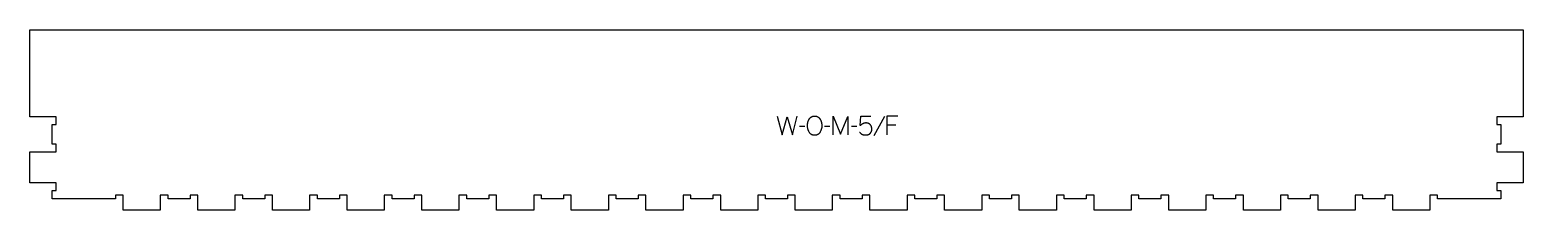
# Model space of a CAD drawing. Extents: x -1200 to 1200, y -151 to 139.
import ezdxf

# ---------------------------------------------------------------- set-up
doc = ezdxf.new("R2010")
doc.units = 0
doc.layers.add('1_ANYTOOL_1MMDEEP_LABELS_S', color=2, linetype='CONTINUOUS')
doc.layers.add('4_ANYTOOL_CUTTHROUGH_OUTSI', color=5, linetype='CONTINUOUS')

msp = doc.modelspace()

# ---------------------------------------------------------------- linework, layer by layer
at = {"layer": '1_ANYTOOL_1MMDEEP_LABELS_S'}
for p, q in [((45.6, -16.1), (36.9, -16.2)), ((85.7, -16.1), (76.9, -16.2)), ((129.2, -16.1), (120.4, -16.2)), ((173.8, -0.5), (156.6, -31.2)), ((191.9, -14), (177.4, -14))]:
    msp.add_line(p, q, dxfattribs=at)
for points in [[(1.3, 0), (9, -30), (17.4, -0.9), (25.9, -30), (33.4, 0)], [(90.8, -30), (90.8, 0), (102.8, -28.4), (114.8, -0.1), (114.8, -30)], [(133.5, -25.2), (133.7, -25.5), (133.9, -25.8), (134.1, -26.1), (134.3, -26.4), (134.5, -26.6), (134.8, -26.9), (135, -27.1), (135.3, -27.3), (135.5, -27.5), (135.7, -27.8), (136, -28), (136.3, -28.1), (136.5, -28.3), (136.8, -28.5), (137.1, -28.7), (137.3, -28.8), (137.6, -29), (137.9, -29.1), (138.2, -29.2), (138.5, -29.3), (138.8, -29.4), (139.1, -29.5), (139.4, -29.6), (139.7, -29.7), (140.1, -29.8), (140.4, -29.8), (140.7, -29.9), (141, -29.9), (141.4, -30), (141.7, -30), (142.1, -30), (142.4, -30), (142.8, -30), (143.2, -30), (143.6, -30), (144, -29.9), (144.4, -29.9), (144.8, -29.9), (145.2, -29.8), (145.5, -29.7), (145.9, -29.7), (146.3, -29.6), (146.6, -29.5), (146.9, -29.4), (147.3, -29.3), (147.6, -29.2), (147.9, -29.1), (148.2, -29), (148.4, -28.9), (148.6, -28.8), (148.7, -28.8), (148.9, -28.7), (149, -28.6), (149.2, -28.5), (149.3, -28.4), (149.4, -28.3), (149.6, -28.2), (149.7, -28.1), (149.9, -28), (150, -27.9), (150.1, -27.7), (150.3, -27.6), (150.4, -27.5), (150.5, -27.4), (150.7, -27.2), (150.8, -27.1), (150.9, -26.9), (151, -26.8), (151.1, -26.6), (151.3, -26.5), (151.4, -26.3), (151.5, -26.2), (151.6, -26), (151.7, -25.8), (151.8, -25.6), (151.9, -25.5), (152.1, -25.1), (152.3, -24.7), (152.4, -24.4), (152.5, -24.2), (152.6, -23.9), (152.7, -23.7), (152.8, -23.5), (152.9, -23.2), (153, -23), (153, -22.7), (153.1, -22.5), (153.1, -22.3), (153.2, -22), (153.2, -21.8), (153.2, -21.5), (153.2, -21.3), (153.3, -21.1), (153.3, -20.8), (153.3, -20.6), (153.2, -20.3), (153.2, -20), (153.2, -19.8), (153.2, -19.5), (153.2, -19.3), (153.1, -19), (153.1, -18.8), (153.1, -18.5), (153, -18.3), (153, -18), (152.9, -17.8), (152.9, -17.6), (152.8, -17.3), (152.7, -17.1), (152.7, -16.9), (152.6, -16.7), (152.5, -16.4), (152.4, -16.2), (152.3, -16), (152.2, -15.8), (152.1, -15.6), (152, -15.4), (151.9, -15.2), (151.8, -15), (151.7, -14.8), (151.5, -14.6), (151.4, -14.4), (151.3, -14.2), (151.1, -14), (151, -13.8), (150.9, -13.6), (150.7, -13.4), (150.5, -13.3), (150.4, -13.1), (150.2, -12.9), (150.1, -12.8), (149.9, -12.6), (149.7, -12.5), (149.5, -12.4), (149.3, -12.2), (149.1, -12.1), (149, -12), (148.8, -11.9), (148.6, -11.7), (148.3, -11.6), (148.1, -11.5), (147.9, -11.4), (147.7, -11.4), (147.5, -11.3), (147.3, -11.2), (147, -11.1), (146.8, -11.1), (146.5, -11), (146.3, -10.9), (146.1, -10.9), (145.8, -10.9), (145.5, -10.8), (145.3, -10.8), (145, -10.8), (144.7, -10.7), (144.5, -10.7), (144.2, -10.7), (143.9, -10.7), (143.6, -10.7), (143.2, -10.7), (142.9, -10.8), (142.5, -10.8), (142.2, -10.8), (141.9, -10.9), (141.6, -10.9), (141.2, -11), (140.9, -11.1), (140.6, -11.2), (140.3, -11.3), (140, -11.4), (139.7, -11.5), (139.5, -11.6), (139.2, -11.7), (138.9, -11.9), (138.4, -12.2), (138.1, -12.3), (137.8, -12.5), (137.5, -12.7), (137.3, -12.8), (137, -13), (136.7, -13.2), (136.5, -13.4), (136.2, -13.6), (136, -13.8), (135.7, -14.1), (135.4, -14.3), (135.2, -14.5), (134.7, -15), (135.4, 0), (151.6, 0)], [(195.1, 0), (177.4, 0), (177.4, -30)]]:
    msp.add_lwpolyline(points, dxfattribs=at)
msp.add_lwpolyline([(61.7, 0.3), (62.1, 0.3), (62.5, 0.3), (62.8, 0.3), (63, 0.3), (63.2, 0.2), (63.3, 0.2), (63.5, 0.2), (63.7, 0.2), (63.8, 0.1), (64, 0.1), (64.2, 0.1), (64.3, 0), (64.5, 0), (64.6, -0.1), (64.8, -0.1), (65, -0.2), (65.1, -0.2), (65.3, -0.3), (65.4, -0.4), (65.6, -0.4), (65.7, -0.5), (65.9, -0.6), (66, -0.6), (66.1, -0.7), (66.3, -0.8), (66.4, -0.9), (66.5, -1), (66.7, -1.1), (67.1, -1.3), (67.3, -1.5), (67.6, -1.7), (67.8, -1.9), (68.1, -2.1), (68.3, -2.4), (68.5, -2.6), (68.7, -2.8), (68.9, -3.1), (69.1, -3.3), (69.3, -3.5), (69.5, -3.8), (69.7, -4.1), (69.9, -4.3), (70.1, -4.6), (70.4, -5.2), (70.6, -5.5), (70.7, -5.8), (70.9, -6.1), (71, -6.4), (71.2, -6.7), (71.3, -7), (71.4, -7.3), (71.5, -7.6), (71.7, -7.9), (71.8, -8.2), (71.9, -8.6), (72, -8.9), (72.1, -9.2), (72.1, -9.6), (72.4, -10.6), (72.5, -11.3), (72.6, -11.9), (72.7, -12.6), (72.8, -13.2), (72.8, -13.9), (72.8, -14.5), (72.9, -15.2), (72.8, -15.8), (72.8, -16.4), (72.8, -17.1), (72.7, -17.7), (72.6, -18.4), (72.5, -19), (72.3, -19.6), (72.2, -20.3), (72, -20.9), (71.8, -21.5), (71.5, -22.2), (71.3, -22.8), (71, -23.5), (70.7, -24.1), (70.4, -24.7), (70.1, -25.4), (69.9, -25.7), (69.7, -26), (69.5, -26.3), (69.3, -26.6), (69.1, -26.8), (68.9, -27.1), (68.7, -27.4), (68.5, -27.6), (68.4, -27.7), (68.3, -27.8), (68.2, -28), (68, -28.1), (67.9, -28.2), (67.8, -28.3), (67.7, -28.4), (67.6, -28.5), (67.4, -28.6), (67.3, -28.7), (67.2, -28.8), (67.1, -28.9), (66.9, -28.9), (66.8, -29), (66.7, -29.1), (66.5, -29.2), (66.4, -29.3), (66.2, -29.4), (66.1, -29.4), (66, -29.5), (65.8, -29.6), (65.7, -29.6), (65.5, -29.7), (65.4, -29.8), (65.2, -29.8), (65.1, -29.9), (64.9, -29.9), (64.8, -30), (64.5, -30.1), (64.1, -30.2), (63.8, -30.2), (63.5, -30.3), (63.2, -30.3), (62.8, -30.4), (62.5, -30.4), (62.1, -30.5), (61.7, -30.5), (61.4, -30.5), (61, -30.5), (60.6, -30.5), (60.2, -30.4), (59.9, -30.4), (59.5, -30.3), (59.2, -30.3), (58.8, -30.2), (58.5, -30.1), (58.2, -30.1), (57.8, -30), (57.7, -29.9), (57.5, -29.9), (57.4, -29.8), (57.2, -29.7), (57.1, -29.7), (56.9, -29.6), (56.8, -29.5), (56.6, -29.5), (56.5, -29.4), (56.3, -29.3), (56.2, -29.3), (56, -29.2), (55.9, -29.1), (55.8, -29), (55.6, -28.9), (55.5, -28.8), (55.4, -28.7), (55.2, -28.6), (55.1, -28.5), (55, -28.4), (54.9, -28.3), (54.7, -28.2), (54.6, -28.1), (54.5, -28), (54.4, -27.9), (54.2, -27.8), (54.1, -27.7), (54, -27.6), (53.9, -27.4), (53.8, -27.3), (53.6, -27), (53.4, -26.8), (53.2, -26.5), (53, -26.2), (52.8, -25.9), (52.6, -25.6), (52.4, -25.3), (52.1, -24.6), (51.8, -24), (51.5, -23.3), (51.2, -22.7), (51, -22), (50.7, -21.4), (50.5, -20.7), (50.4, -20.1), (50.2, -19.4), (50.1, -18.8), (49.9, -18.1), (49.8, -17.5), (49.8, -16.8), (49.7, -16.2), (49.7, -15.5), (49.7, -14.9), (49.7, -14.2), (49.7, -13.5), (49.8, -12.8), (49.9, -12.1), (50, -11.5), (50.1, -10.8), (50.2, -10.1), (50.4, -9.5), (50.6, -8.8), (50.8, -8.2), (51, -7.6), (51.3, -6.9), (51.6, -6.3), (51.9, -5.7), (52.2, -5.1), (52.5, -4.5), (52.7, -4.2), (52.9, -3.9), (53.1, -3.6), (53.3, -3.4), (53.5, -3.1), (53.8, -2.9), (54, -2.6), (54.2, -2.4), (54.3, -2.3), (54.4, -2.2), (54.6, -2.1), (54.7, -1.9), (54.8, -1.8), (54.9, -1.7), (55.1, -1.6), (55.2, -1.5), (55.3, -1.5), (55.5, -1.4), (55.6, -1.3), (55.7, -1.2), (55.9, -1.1), (56, -1), (56.2, -0.9), (56.3, -0.9), (56.4, -0.8), (56.6, -0.7), (56.9, -0.6), (57.2, -0.5), (57.5, -0.3), (57.8, -0.2), (58.1, -0.1), (58.5, 0), (58.8, 0), (59.1, 0.1), (59.5, 0.2), (59.8, 0.2), (60.2, 0.3), (60.6, 0.3), (60.9, 0.3), (61.3, 0.3)], close=True, dxfattribs=at)
at = {"layer": '4_ANYTOOL_CUTTHROUGH_OUTSI'}
msp.add_lwpolyline([(-222.2, -126.9), (-222.2, -132.7), (-257.7, -132.7), (-257.7, -126.9, 0.414214), (-258, -126.7), (-270, -126.7, 0.414214), (-270.2, -126.9), (-270.2, -150.7), (-329.7, -150.7), (-329.7, -126.9, 0.414214), (-330, -126.7), (-342, -126.7, 0.414214), (-342.2, -126.9), (-342.2, -132.7), (-377.7, -132.7), (-377.7, -126.9, 0.414214), (-378, -126.7), (-390, -126.7, 0.414214), (-390.2, -126.9), (-390.2, -150.7), (-449.7, -150.7), (-449.7, -126.9, 0.414214), (-450, -126.7), (-462, -126.7, 0.414214), (-462.2, -126.9), (-462.2, -132.7), (-497.7, -132.7), (-497.7, -126.9, 0.414214), (-498, -126.7), (-510, -126.7, 0.414214), (-510.2, -126.9), (-510.2, -150.7), (-569.7, -150.7), (-569.7, -126.9, 0.414214), (-570, -126.7), (-582, -126.7, 0.414214), (-582.2, -126.9), (-582.2, -132.7), (-617.7, -132.7), (-617.7, -126.9, 0.414214), (-618, -126.7), (-630, -126.7, 0.414214), (-630.2, -126.9), (-630.2, -150.7), (-689.7, -150.7), (-689.7, -126.9, 0.414214), (-690, -126.7), (-702, -126.7, 0.414214), (-702.2, -126.9), (-702.2, -132.7), (-737.7, -132.7), (-737.7, -126.9, 0.414214), (-738, -126.7), (-750, -126.7, 0.414214), (-750.2, -126.9), (-750.2, -150.7), (-809.7, -150.7), (-809.7, -126.9, 0.414214), (-810, -126.7), (-822, -126.7, 0.414214), (-822.2, -126.9), (-822.2, -132.7), (-857.7, -132.7), (-857.7, -126.9, 0.414214), (-858, -126.7), (-870, -126.7, 0.414214), (-870.2, -126.9), (-870.2, -150.7), (-929.7, -150.7), (-929.7, -126.9, 0.414214), (-930, -126.7), (-942, -126.7, 0.414214), (-942.2, -126.9), (-942.2, -132.7), (-977.7, -132.7), (-977.7, -126.9, 0.414214), (-978, -126.7), (-990, -126.7, 0.414214), (-990.2, -126.9), (-990.2, -150.7), (-1049.7, -150.7), (-1049.7, -126.9, 0.414214), (-1050, -126.7), (-1062, -126.7, 0.414214), (-1062.2, -126.9), (-1062.2, -132.7), (-1163.7, -132.7), (-1163.7, -119.2), (-1158, -119.2, 0.414214), (-1157.7, -118.9), (-1157.7, -106.9, 0.414214), (-1158, -106.7), (-1199.7, -106.7), (-1199.7, -57.2), (-1158, -57.2, 0.414214), (-1157.7, -56.9), (-1157.7, -44.9, 0.414214), (-1158, -44.7), (-1163.7, -44.7), (-1163.7, -13.2), (-1158, -13.2, 0.414214), (-1157.7, -12.9), (-1157.7, -0.9, 0.414214), (-1158, -0.7), (-1199.7, -0.7), (-1199.7, 138.8), (0, 138.8), (1199.7, 138.8), (1199.7, -0.7), (1158, -0.7, 0.414214), (1157.7, -0.9), (1157.7, -12.9, 0.414214), (1158, -13.2), (1163.7, -13.2), (1163.7, -44.7), (1158, -44.7, 0.414214), (1157.7, -44.9), (1157.7, -56.9, 0.414214), (1158, -57.2), (1199.7, -57.2), (1199.7, -106.7), (1158, -106.7, 0.414214), (1157.7, -106.9), (1157.7, -118.9, 0.414214), (1158, -119.2), (1163.7, -119.2), (1163.7, -132.7), (1062.2, -132.7), (1062.2, -126.9, 0.414214), (1062, -126.7), (1050, -126.7, 0.414214), (1049.7, -126.9), (1049.7, -150.7), (990.2, -150.7), (990.2, -126.9, 0.414214), (990, -126.7), (978, -126.7, 0.414214), (977.7, -126.9), (977.7, -132.7), (942.2, -132.7), (942.2, -126.9, 0.414214), (942, -126.7), (930, -126.7, 0.414214), (929.7, -126.9), (929.7, -150.7), (870.2, -150.7), (870.2, -126.9, 0.414214), (870, -126.7), (858, -126.7, 0.414214), (857.7, -126.9), (857.7, -132.7), (822.2, -132.7), (822.2, -126.9, 0.414214), (822, -126.7), (810, -126.7, 0.414214), (809.7, -126.9), (809.7, -150.7), (750.2, -150.7), (750.2, -126.9, 0.414214), (750, -126.7), (738, -126.7, 0.414214), (737.7, -126.9), (737.7, -132.7), (702.2, -132.7), (702.2, -126.9, 0.414214), (702, -126.7), (690, -126.7, 0.414214), (689.7, -126.9), (689.7, -150.7), (630.2, -150.7), (630.2, -126.9, 0.414214), (630, -126.7), (618, -126.7, 0.414214), (617.7, -126.9), (617.7, -132.7), (582.2, -132.7), (582.2, -126.9, 0.414214), (582, -126.7), (570, -126.7, 0.414214), (569.7, -126.9), (569.7, -150.7), (510.2, -150.7), (510.2, -126.9, 0.414214), (510, -126.7), (498, -126.7, 0.414214), (497.7, -126.9), (497.7, -132.7), (462.2, -132.7), (462.2, -126.9, 0.414214), (462, -126.7), (450, -126.7, 0.414214), (449.7, -126.9), (449.7, -150.7), (390.2, -150.7), (390.2, -126.9, 0.414214), (390, -126.7), (378, -126.7, 0.414214), (377.7, -126.9), (377.7, -132.7), (342.2, -132.7), (342.2, -126.9, 0.414214), (342, -126.7), (330, -126.7, 0.414214), (329.7, -126.9), (329.7, -150.7), (270.2, -150.7), (270.2, -126.9, 0.414214), (270, -126.7), (258, -126.7, 0.414214), (257.7, -126.9), (257.7, -132.7), (222.2, -132.7), (222.2, -126.9, 0.414213), (222, -126.7), (210, -126.7, 0.414214), (209.7, -126.9), (209.7, -150.7), (150.2, -150.7), (150.2, -126.9, 0.414214), (150, -126.7), (138, -126.7, 0.414214), (137.7, -126.9), (137.7, -132.7), (102.2, -132.7), (102.2, -126.9, 0.414213), (102, -126.7), (90, -126.7, 0.414214), (89.7, -126.9), (89.7, -150.7), (30.2, -150.7), (30.2, -126.9, 0.414214), (30, -126.7), (18, -126.7, 0.414214), (17.7, -126.9), (17.7, -132.7), (-17.7, -132.7), (-17.7, -126.9, 0.414214), (-18, -126.7), (-30, -126.7, 0.414214), (-30.2, -126.9), (-30.2, -150.7), (-89.7, -150.7), (-89.7, -126.9, 0.414214), (-90, -126.7), (-102, -126.7, 0.414214), (-102.2, -126.9), (-102.2, -132.7), (-137.7, -132.7), (-137.7, -126.9, 0.414214), (-138, -126.7), (-150, -126.7, 0.414214), (-150.2, -126.9), (-150.2, -150.7), (-209.7, -150.7), (-209.7, -126.9, 0.414214), (-210, -126.7), (-222, -126.7, 0.414214)], format="xyb", close=True, dxfattribs=at)

doc.saveas('drawing.dxf')
